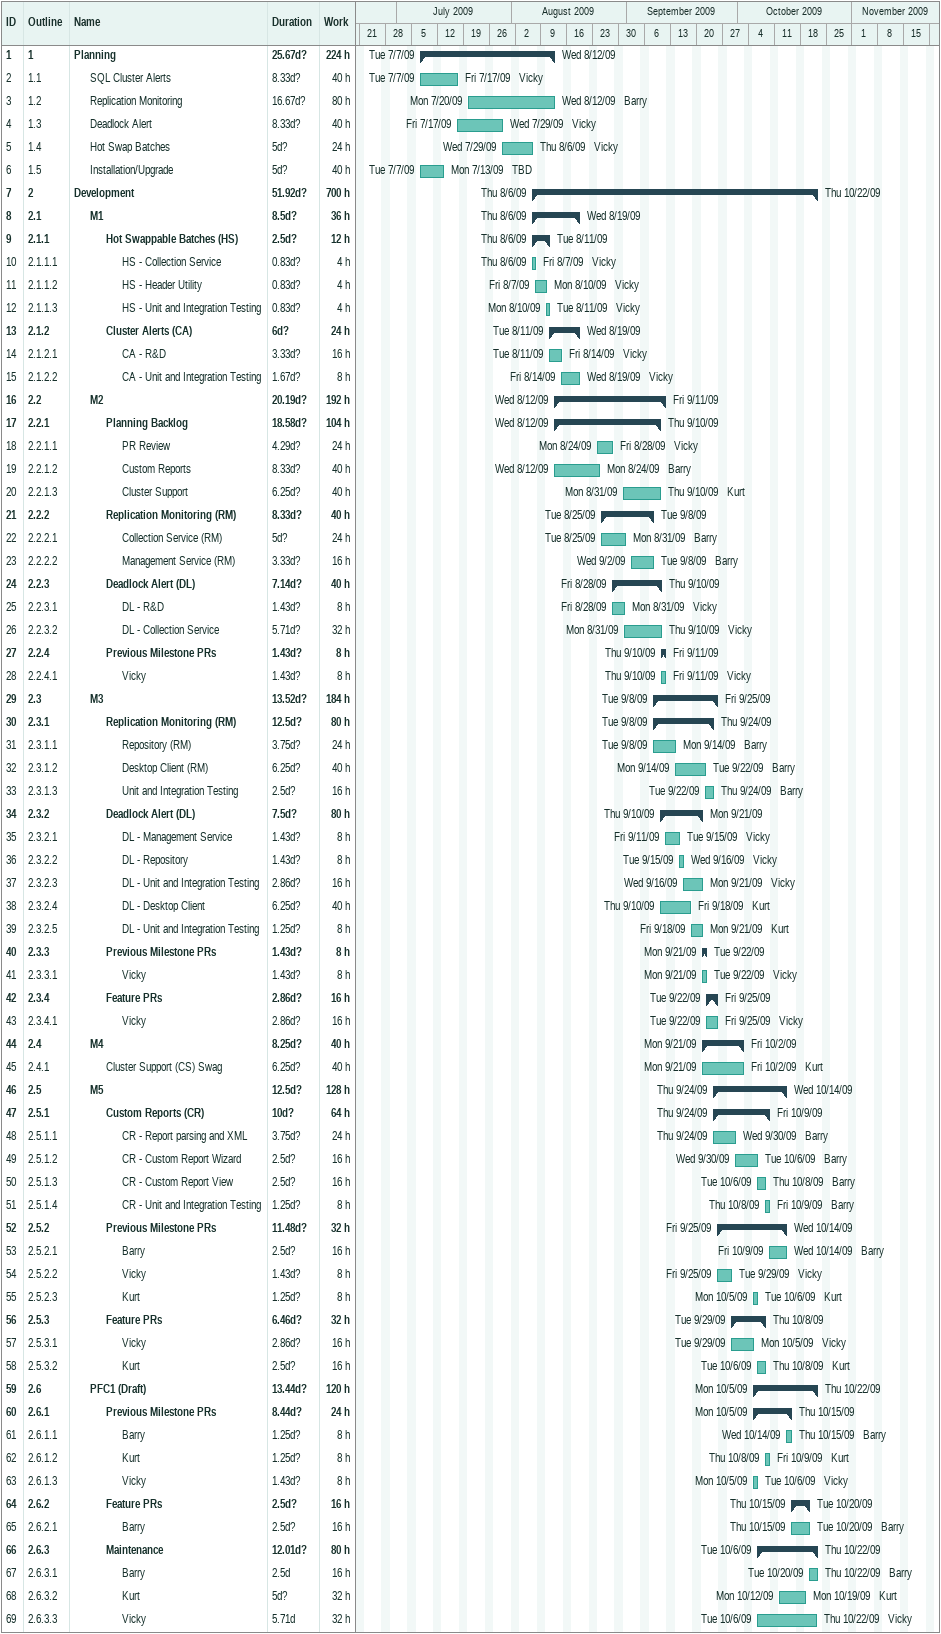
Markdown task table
| ID | WBS | Task | Duration | Start | Finish | Resources | Work (h) |
|---|---|---|---|---|---|---|---|
| 1 | 1 | **Planning** | 25.67d? | 2009-07-07 | 2009-08-12 |  | 224 |
| 2 | 1.1 | SQL Cluster Alerts | 8.33d? | 2009-07-07 | 2009-07-17 | Vicky | 40 |
| 3 | 1.2 | Replication Monitoring | 16.67d? | 2009-07-20 | 2009-08-12 | Barry | 80 |
| 4 | 1.3 | Deadlock Alert | 8.33d? | 2009-07-17 | 2009-07-29 | Vicky | 40 |
| 5 | 1.4 | Hot Swap Batches | 5d? | 2009-07-29 | 2009-08-06 | Vicky | 24 |
| 6 | 1.5 | Installation/Upgrade | 5d? | 2009-07-07 | 2009-07-13 | TBD | 40 |
| 7 | 2 | **Development** | 51.92d? | 2009-08-06 | 2009-10-22 |  | 700 |
| 8 | 2.1 | **M1** | 8.5d? | 2009-08-06 | 2009-08-19 |  | 36 |
| 9 | 2.1.1 | **Hot Swappable Batches (HS)** | 2.5d? | 2009-08-06 | 2009-08-11 |  | 12 |
| 10 | 2.1.1.1 | HS - Collection Service | 0.83d? | 2009-08-06 | 2009-08-07 | Vicky | 4 |
| 11 | 2.1.1.2 | HS - Header Utility | 0.83d? | 2009-08-07 | 2009-08-10 | Vicky | 4 |
| 12 | 2.1.1.3 | HS - Unit and Integration Testing | 0.83d? | 2009-08-10 | 2009-08-11 | Vicky | 4 |
| 13 | 2.1.2 | **Cluster Alerts (CA)** | 6d? | 2009-08-11 | 2009-08-19 |  | 24 |
| 14 | 2.1.2.1 | CA - R&D | 3.33d? | 2009-08-11 | 2009-08-14 | Vicky | 16 |
| 15 | 2.1.2.2 | CA - Unit and Integration Testing | 1.67d? | 2009-08-14 | 2009-08-19 | Vicky | 8 |
| 16 | 2.2 | **M2** | 20.19d? | 2009-08-12 | 2009-09-11 |  | 192 |
| 17 | 2.2.1 | **Planning Backlog** | 18.58d? | 2009-08-12 | 2009-09-10 |  | 104 |
| 18 | 2.2.1.1 | PR Review | 4.29d? | 2009-08-24 | 2009-08-28 | Vicky | 24 |
| 19 | 2.2.1.2 | Custom Reports | 8.33d? | 2009-08-12 | 2009-08-24 | Barry | 40 |
| 20 | 2.2.1.3 | Cluster Support | 6.25d? | 2009-08-31 | 2009-09-10 | Kurt | 40 |
| 21 | 2.2.2 | **Replication Monitoring (RM)** | 8.33d? | 2009-08-25 | 2009-09-08 |  | 40 |
| 22 | 2.2.2.1 | Collection Service (RM) | 5d? | 2009-08-25 | 2009-08-31 | Barry | 24 |
| 23 | 2.2.2.2 | Management Service (RM) | 3.33d? | 2009-09-02 | 2009-09-08 | Barry | 16 |
| 24 | 2.2.3 | **Deadlock Alert (DL)** | 7.14d? | 2009-08-28 | 2009-09-10 |  | 40 |
| 25 | 2.2.3.1 | DL - R&D | 1.43d? | 2009-08-28 | 2009-08-31 | Vicky | 8 |
| 26 | 2.2.3.2 | DL - Collection Service | 5.71d? | 2009-08-31 | 2009-09-10 | Vicky | 32 |
| 27 | 2.2.4 | **Previous Milestone PRs** | 1.43d? | 2009-09-10 | 2009-09-11 |  | 8 |
| 28 | 2.2.4.1 | Vicky | 1.43d? | 2009-09-10 | 2009-09-11 | Vicky | 8 |
| 29 | 2.3 | **M3** | 13.52d? | 2009-09-08 | 2009-09-25 |  | 184 |
| 30 | 2.3.1 | **Replication Monitoring (RM)** | 12.5d? | 2009-09-08 | 2009-09-24 |  | 80 |
| 31 | 2.3.1.1 | Repository (RM) | 3.75d? | 2009-09-08 | 2009-09-14 | Barry | 24 |
| 32 | 2.3.1.2 | Desktop Client (RM) | 6.25d? | 2009-09-14 | 2009-09-22 | Barry | 40 |
| 33 | 2.3.1.3 | Unit and Integration Testing | 2.5d? | 2009-09-22 | 2009-09-24 | Barry | 16 |
| 34 | 2.3.2 | **Deadlock Alert (DL)** | 7.5d? | 2009-09-10 | 2009-09-21 |  | 80 |
| 35 | 2.3.2.1 | DL - Management Service | 1.43d? | 2009-09-11 | 2009-09-15 | Vicky | 8 |
| 36 | 2.3.2.2 | DL - Repository | 1.43d? | 2009-09-15 | 2009-09-16 | Vicky | 8 |
| 37 | 2.3.2.3 | DL - Unit and Integration Testing | 2.86d? | 2009-09-16 | 2009-09-21 | Vicky | 16 |
| 38 | 2.3.2.4 | DL - Desktop Client | 6.25d? | 2009-09-10 | 2009-09-18 | Kurt | 40 |
| 39 | 2.3.2.5 | DL - Unit and Integration Testing | 1.25d? | 2009-09-18 | 2009-09-21 | Kurt | 8 |
| 40 | 2.3.3 | **Previous Milestone PRs** | 1.43d? | 2009-09-21 | 2009-09-22 |  | 8 |
| 41 | 2.3.3.1 | Vicky | 1.43d? | 2009-09-21 | 2009-09-22 | Vicky | 8 |
| 42 | 2.3.4 | **Feature PRs** | 2.86d? | 2009-09-22 | 2009-09-25 |  | 16 |
| 43 | 2.3.4.1 | Vicky | 2.86d? | 2009-09-22 | 2009-09-25 | Vicky | 16 |
| 44 | 2.4 | **M4** | 8.25d? | 2009-09-21 | 2009-10-02 |  | 40 |
| 45 | 2.4.1 | Cluster Support (CS) Swag | 6.25d? | 2009-09-21 | 2009-10-02 | Kurt | 40 |
| 46 | 2.5 | **M5** | 12.5d? | 2009-09-24 | 2009-10-14 |  | 128 |
| 47 | 2.5.1 | **Custom Reports (CR)** | 10d? | 2009-09-24 | 2009-10-09 |  | 64 |
| 48 | 2.5.1.1 | CR - Report parsing and XML | 3.75d? | 2009-09-24 | 2009-09-30 | Barry | 24 |
| 49 | 2.5.1.2 | CR - Custom Report Wizard | 2.5d? | 2009-09-30 | 2009-10-06 | Barry | 16 |
| 50 | 2.5.1.3 | CR - Custom Report View | 2.5d? | 2009-10-06 | 2009-10-08 | Barry | 16 |
| 51 | 2.5.1.4 | CR - Unit and Integration Testing | 1.25d? | 2009-10-08 | 2009-10-09 | Barry | 8 |
| 52 | 2.5.2 | **Previous Milestone PRs** | 11.48d? | 2009-09-25 | 2009-10-14 |  | 32 |
| 53 | 2.5.2.1 | Barry | 2.5d? | 2009-10-09 | 2009-10-14 | Barry | 16 |
| 54 | 2.5.2.2 | Vicky | 1.43d? | 2009-09-25 | 2009-09-29 | Vicky | 8 |
| 55 | 2.5.2.3 | Kurt | 1.25d? | 2009-10-05 | 2009-10-06 | Kurt | 8 |
| 56 | 2.5.3 | **Feature PRs** | 6.46d? | 2009-09-29 | 2009-10-08 |  | 32 |
| 57 | 2.5.3.1 | Vicky | 2.86d? | 2009-09-29 | 2009-10-05 | Vicky | 16 |
| 58 | 2.5.3.2 | Kurt | 2.5d? | 2009-10-06 | 2009-10-08 | Kurt | 16 |
| 59 | 2.6 | **PFC1 (Draft)** | 13.44d? | 2009-10-05 | 2009-10-22 |  | 120 |
| 60 | 2.6.1 | **Previous Milestone PRs** | 8.44d? | 2009-10-05 | 2009-10-15 |  | 24 |
| 61 | 2.6.1.1 | Barry | 1.25d? | 2009-10-14 | 2009-10-15 | Barry | 8 |
| 62 | 2.6.1.2 | Kurt | 1.25d? | 2009-10-08 | 2009-10-09 | Kurt | 8 |
| 63 | 2.6.1.3 | Vicky | 1.43d? | 2009-10-05 | 2009-10-06 | Vicky | 8 |
| 64 | 2.6.2 | **Feature PRs** | 2.5d? | 2009-10-15 | 2009-10-20 |  | 16 |
| 65 | 2.6.2.1 | Barry | 2.5d? | 2009-10-15 | 2009-10-20 | Barry | 16 |
| 66 | 2.6.3 | **Maintenance** | 12.01d? | 2009-10-06 | 2009-10-22 |  | 80 |
| 67 | 2.6.3.1 | Barry | 2.5d | 2009-10-20 | 2009-10-22 | Barry | 16 |
| 68 | 2.6.3.2 | Kurt | 5d? | 2009-10-12 | 2009-10-19 | Kurt | 32 |
| 69 | 2.6.3.3 | Vicky | 5.71d | 2009-10-06 | 2009-10-22 | Vicky | 32 |
